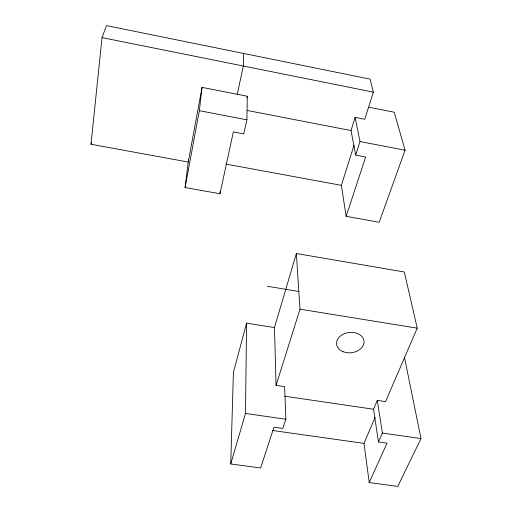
<?xml version="1.0" encoding="UTF-8"?>
<svg xmlns="http://www.w3.org/2000/svg" width="512" height="512" viewBox="0 0 512 512"><rect width="100%" height="100%" fill="white"/><g stroke="black" fill="none" stroke-linecap="round" stroke-linejoin="round"><path stroke-width="0.77" d="M230.746 463.962L245.485 413.453L246.586 323.155L274.47 327.571L276.064 385.357L284.627 386.63L285.894 419.238L282.81 428.435L273.958 427.181L260.659 467.981L230.746 463.962L233.402 372.358L246.586 323.155M188.531 159.706L185.082 187.514L219.974 193.76L233.357 131.91L243.744 133.882L246.906 119.827L247.296 96.243L202.035 87.366L188.237 162.074L91.002 144.25L102.029 37.613L106.47 25.6L370.08 79.13L373.363 92.141L364.73 119.264L355.123 117.382L351.034 130.56L355.68 155.11L365.645 156.998L346.138 216.339L379.2 222.259L405.069 150.208L394.253 112.23L368.717 107.168M243.654 53.459L243.322 66.003L237.293 94.278M219.974 193.76L220.122 191.418M185.082 187.514L199.366 110.694L202.035 87.366M246.957 97.76L247.296 96.243M274.47 327.571L296.358 253.51L404.307 271.994L417.235 328.16L385.555 401.619L377.274 400.39L373.536 409.248L378.464 441.965L387.008 443.174L369.21 482.566L397.766 486.4L420.998 438.573L404.435 357.216M276.064 385.357L300.006 309.171L296.358 253.51M91.002 144.25L91.462 142.784M346.138 216.339L341.37 185.338L354.074 145.184M355.68 155.11L360.019 141.555L355.123 117.382M369.21 482.566L364.006 443.373L375.162 417.267M378.464 441.965L382.413 433.05L377.274 400.39M272.262 430.445L364.006 443.373M245.485 413.453L285.894 419.238M382.413 433.05L420.998 438.573M284.819 396.211L373.536 409.248M300.006 309.171L417.235 328.16M267.309 286.266L298.848 291.469M225.779 164.058L341.37 185.338M199.366 110.694L246.906 119.827M360.019 141.555L405.069 150.208M247.418 110.496L351.034 130.56M102.029 37.613L373.363 92.141M343.13 351.699A13.798 10.189 -6.6 0 0 364.038 342.118A13.798 10.189 -6.6 0 0 343.686 333.978A13.798 10.189 -6.6 0 0 343.13 351.699"/></g></svg>
